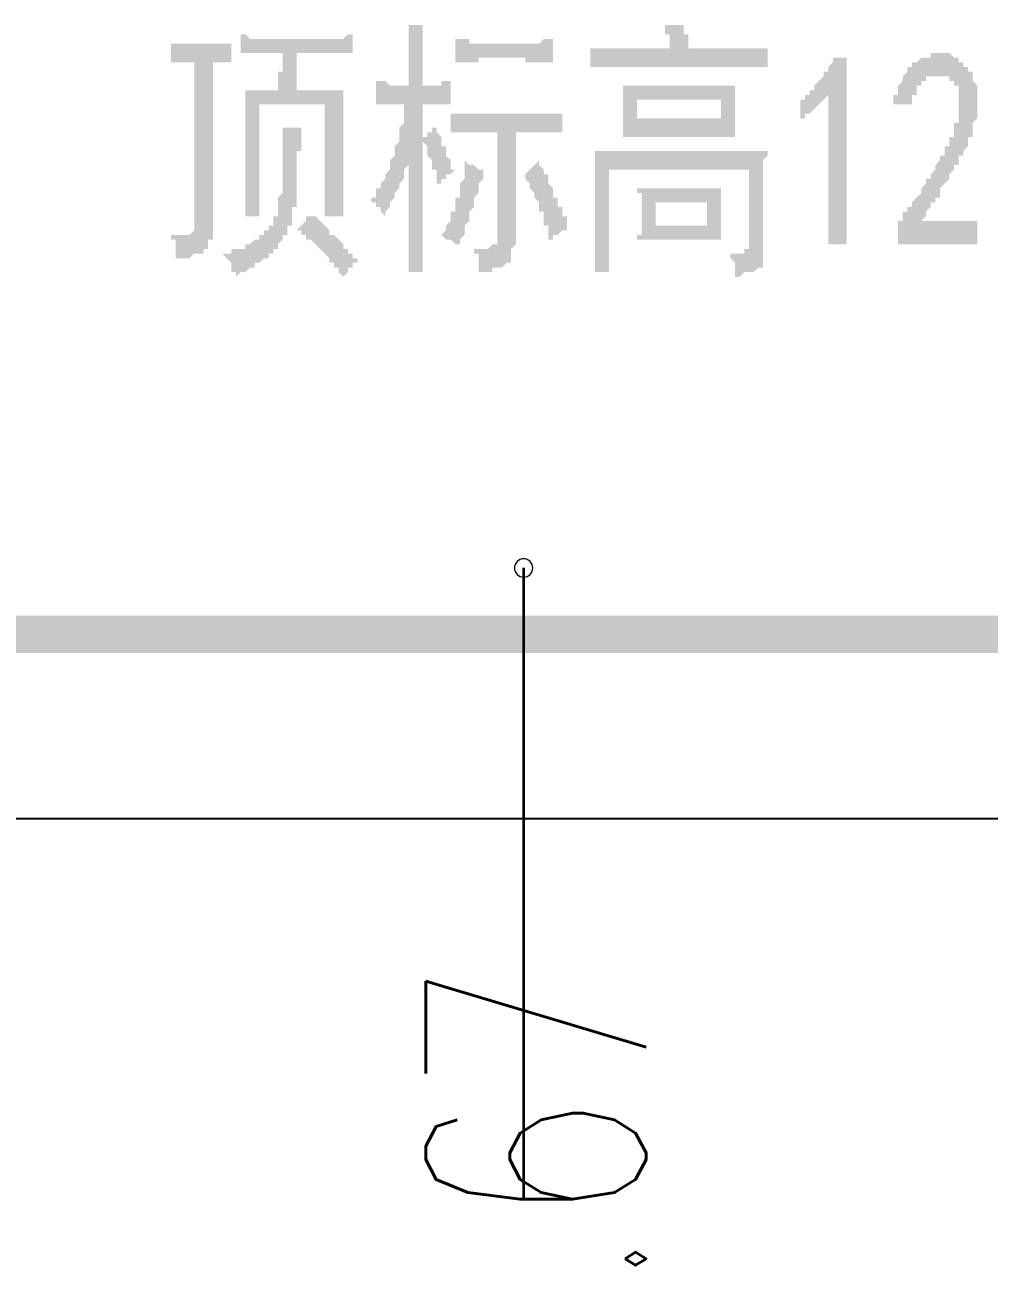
# Model space of a CAD drawing. Header units: millimetres. Extents: x 6156 to 7119, y 3162 to 3647.
# Drawn here: x 6588.98 to 6602.11, y 3519.3 to 3536.3 of the extents above; entities that cross this region are included whole.
import ezdxf
from ezdxf.enums import TextEntityAlignment as Align

# ---------------------------------------------------------------- set-up
doc = ezdxf.new("R2010")
doc.units = ezdxf.units.MM
doc.layers.add('图层1', color=7, linetype='Continuous')
doc.layers.add('点图2', color=30, linetype='Continuous', lineweight=5)
doc.layers.add('线段', color=130, linetype='Continuous', lineweight=35)
doc.styles.add('HBtxt', font='txt', dxfattribs={"width": 0.7, "bigfont": 'HZTXT'})

msp = doc.modelspace()

# ---------------------------------------------------------------- hatches: boundary and pattern name
at = {"layer": '图层1', "transparency": 33554559}
h = msp.add_hatch(color=256, dxfattribs=at)
h.paths.add_polyline_path([(6594.204, 3535.86), (6594.204, 3535.923), (6594.204, 3535.923), (6594.204, 3535.987), (6594.204, 3535.987), (6594.204, 3536.05), (6594.204, 3536.114), (6594.204, 3536.114), (6594.204, 3536.177), (6594.204, 3536.177), (6594.204, 3536.241), (6594.204, 3536.304), (6594.204, 3536.304), (6594.204, 3536.304), (6594.394, 3536.304), (6594.394, 3536.304), (6594.394, 3536.241), (6594.394, 3536.241), (6594.394, 3536.177), (6594.394, 3536.114), (6594.394, 3536.114), (6594.394, 3536.05), (6594.394, 3536.05), (6594.394, 3535.987), (6594.394, 3535.923), (6594.394, 3535.923), (6594.394, 3535.86), (6594.394, 3535.86), (6594.394, 3535.479), (6594.458, 3535.479), (6594.458, 3535.479), (6594.458, 3535.479), (6594.521, 3535.479), (6594.521, 3535.479), (6594.585, 3535.479), (6594.585, 3535.479), (6594.648, 3535.479), (6594.648, 3535.542), (6594.711, 3535.542), (6594.711, 3535.542), (6594.775, 3535.542), (6594.775, 3535.542), (6594.775, 3535.542), (6594.775, 3535.225), (6594.775, 3535.225), (6594.711, 3535.225), (6594.711, 3535.225), (6594.648, 3535.225), (6594.648, 3535.225), (6594.585, 3535.225), (6594.585, 3535.225), (6594.521, 3535.225), (6594.521, 3535.225), (6594.521, 3535.225), (6594.458, 3535.225), (6594.458, 3535.225), (6594.394, 3535.225), (6594.394, 3535.225), (6594.394, 3534.78), (6594.458, 3534.78), (6594.458, 3534.78), (6594.458, 3534.844), (6594.521, 3534.844), (6594.521, 3534.844), (6594.521, 3534.907), (6594.585, 3534.907), (6594.585, 3534.907), (6594.585, 3534.844), (6594.585, 3534.844), (6594.648, 3534.78), (6594.648, 3534.717), (6594.648, 3534.717), (6594.648, 3534.653), (6594.711, 3534.653), (6594.711, 3534.59), (6594.711, 3534.59), (6594.711, 3534.526), (6594.711, 3534.526), (6594.775, 3534.463), (6594.775, 3534.463), (6594.775, 3534.399), (6594.775, 3534.399), (6594.775, 3534.336), (6594.838, 3534.336), (6594.838, 3534.336), (6594.775, 3534.272), (6594.775, 3534.272), (6594.711, 3534.272), (6594.711, 3534.209), (6594.711, 3534.209), (6594.648, 3534.209), (6594.648, 3534.209), (6594.648, 3534.145), (6594.585, 3534.145), (6594.585, 3534.209), (6594.585, 3534.209), (6594.585, 3534.272), (6594.585, 3534.272), (6594.585, 3534.336), (6594.521, 3534.336), (6594.521, 3534.399), (6594.521, 3534.399), (6594.521, 3534.463), (6594.521, 3534.463), (6594.458, 3534.526), (6594.458, 3534.59), (6594.458, 3534.59), (6594.458, 3534.653), (6594.458, 3534.653), (6594.394, 3534.717), (6594.394, 3534.717), (6594.394, 3533.574), (6594.394, 3533.51), (6594.394, 3533.447), (6594.394, 3533.447), (6594.394, 3533.383), (6594.394, 3533.383), (6594.394, 3533.32), (6594.394, 3533.256), (6594.394, 3533.256), (6594.394, 3533.193), (6594.394, 3533.193), (6594.394, 3533.129), (6594.394, 3533.066), (6594.394, 3533.066), (6594.394, 3533.002), (6594.394, 3533.002), (6594.394, 3532.939), (6594.394, 3532.939), (6594.204, 3532.939), (6594.204, 3532.939), (6594.204, 3533.002), (6594.204, 3533.066), (6594.204, 3533.066), (6594.204, 3533.129), (6594.204, 3533.129), (6594.204, 3533.193), (6594.204, 3533.256), (6594.204, 3533.256), (6594.204, 3533.32), (6594.204, 3533.32), (6594.204, 3533.383), (6594.204, 3533.447), (6594.204, 3533.447), (6594.204, 3533.51), (6594.204, 3533.51), (6594.204, 3533.574), (6594.204, 3534.526), (6594.204, 3534.463), (6594.204, 3534.463), (6594.204, 3534.399), (6594.14, 3534.336), (6594.14, 3534.336), (6594.14, 3534.272), (6594.14, 3534.272), (6594.14, 3534.209), (6594.14, 3534.209), (6594.077, 3534.145), (6594.077, 3534.145), (6594.077, 3534.082), (6594.077, 3534.082), (6594.013, 3534.018), (6594.013, 3534.018), (6594.013, 3533.955), (6594.013, 3533.955), (6593.95, 3533.891), (6593.95, 3533.891), (6593.95, 3533.828), (6593.95, 3533.828), (6593.886, 3533.764), (6593.886, 3533.764), (6593.886, 3533.701), (6593.886, 3533.701), (6593.823, 3533.764), (6593.823, 3533.764), (6593.823, 3533.764), (6593.823, 3533.828), (6593.759, 3533.828), (6593.759, 3533.891), (6593.759, 3533.891), (6593.696, 3533.891), (6593.696, 3533.955), (6593.696, 3533.955), (6593.759, 3533.955), (6593.759, 3534.018), (6593.759, 3534.018), (6593.759, 3534.082), (6593.823, 3534.082), (6593.823, 3534.145), (6593.823, 3534.145), (6593.823, 3534.145), (6593.886, 3534.209), (6593.886, 3534.209), (6593.886, 3534.272), (6593.886, 3534.272), (6593.95, 3534.336), (6593.95, 3534.399), (6593.95, 3534.399), (6593.95, 3534.463), (6593.95, 3534.463), (6594.013, 3534.526), (6594.013, 3534.526), (6594.013, 3534.59), (6594.013, 3534.59), (6594.013, 3534.653), (6594.013, 3534.653), (6594.077, 3534.717), (6594.077, 3534.78), (6594.077, 3534.78), (6594.077, 3534.844), (6594.077, 3534.844), (6594.077, 3534.907), (6594.077, 3534.907), (6594.14, 3534.971), (6594.14, 3535.034), (6594.14, 3535.034), (6594.14, 3535.098), (6594.14, 3535.098), (6594.14, 3535.161), (6594.14, 3535.161), (6594.14, 3535.225), (6594.14, 3535.225), (6594.14, 3535.225), (6594.14, 3535.225), (6594.077, 3535.225), (6594.077, 3535.225), (6594.013, 3535.225), (6594.013, 3535.225), (6593.95, 3535.225), (6593.95, 3535.225), (6593.886, 3535.225), (6593.886, 3535.225), (6593.886, 3535.225), (6593.823, 3535.225), (6593.823, 3535.225), (6593.759, 3535.225), (6593.759, 3535.542), (6593.823, 3535.542), (6593.823, 3535.542), (6593.886, 3535.542), (6593.886, 3535.542), (6593.95, 3535.479), (6593.95, 3535.479), (6594.013, 3535.479), (6594.013, 3535.479), (6594.013, 3535.479), (6594.077, 3535.479), (6594.077, 3535.479), (6594.14, 3535.479), (6594.14, 3535.479), (6594.204, 3535.479), (6594.204, 3535.479)], flags=0)
h.paths.add_polyline_path([(6595.918, 3535.098), (6595.981, 3535.098), (6595.981, 3535.098), (6596.045, 3535.098), (6596.045, 3535.098), (6596.108, 3535.098), (6596.108, 3535.098), (6596.172, 3535.098), (6596.172, 3535.098), (6596.172, 3535.098), (6596.235, 3535.098), (6596.235, 3535.098), (6596.299, 3535.098), (6596.299, 3535.098), (6596.299, 3535.098), (6596.299, 3534.844), (6596.299, 3534.844), (6596.235, 3534.844), (6596.235, 3534.844), (6596.235, 3534.844), (6596.172, 3534.844), (6596.172, 3534.844), (6596.108, 3534.844), (6596.108, 3534.844), (6596.045, 3534.844), (6596.045, 3534.844), (6595.981, 3534.844), (6595.981, 3534.844), (6595.981, 3534.844), (6595.664, 3534.844), (6595.664, 3533.383), (6595.664, 3533.32), (6595.6, 3533.256), (6595.6, 3533.256), (6595.6, 3533.193), (6595.6, 3533.193), (6595.6, 3533.129), (6595.6, 3533.129), (6595.6, 3533.066), (6595.537, 3533.066), (6595.537, 3533.066), (6595.537, 3533.066), (6595.473, 3533.002), (6595.473, 3533.002), (6595.473, 3533.002), (6595.41, 3533.002), (6595.41, 3533.002), (6595.41, 3533.002), (6595.346, 3533.002), (6595.346, 3532.939), (6595.283, 3532.939), (6595.283, 3532.939), (6595.219, 3532.939), (6595.156, 3532.939), (6595.156, 3532.939), (6595.156, 3533.002), (6595.156, 3533.002), (6595.156, 3533.066), (6595.156, 3533.066), (6595.156, 3533.129), (6595.156, 3533.129), (6595.156, 3533.193), (6595.092, 3533.193), (6595.092, 3533.256), (6595.092, 3533.256), (6595.156, 3533.256), (6595.156, 3533.256), (6595.219, 3533.256), (6595.219, 3533.256), (6595.283, 3533.256), (6595.283, 3533.256), (6595.346, 3533.32), (6595.346, 3533.32), (6595.346, 3533.32), (6595.346, 3533.32), (6595.41, 3533.32), (6595.41, 3533.32), (6595.41, 3533.383), (6595.41, 3533.383), (6595.41, 3533.447), (6595.41, 3533.447), (6595.41, 3534.844), (6595.156, 3534.844), (6595.092, 3534.844), (6595.092, 3534.844), (6595.029, 3534.844), (6595.029, 3534.844), (6594.965, 3534.844), (6594.965, 3534.844), (6594.902, 3534.844), (6594.902, 3534.844), (6594.838, 3534.844), (6594.838, 3534.844), (6594.838, 3534.844), (6594.775, 3534.844), (6594.775, 3534.844), (6594.775, 3534.844), (6594.775, 3534.844), (6594.775, 3535.098), (6594.775, 3535.098), (6594.775, 3535.098), (6594.838, 3535.098), (6594.838, 3535.098), (6594.838, 3535.098), (6594.902, 3535.098), (6594.902, 3535.098), (6594.965, 3535.098), (6594.965, 3535.098), (6595.029, 3535.098), (6595.029, 3535.098), (6595.092, 3535.098), (6595.092, 3535.098), (6595.156, 3535.098), (6595.156, 3535.098)], flags=0)
h.paths.add_polyline_path([(6595.791, 3536.05), (6595.854, 3536.05), (6595.854, 3536.05), (6595.918, 3536.05), (6595.918, 3536.05), (6595.981, 3536.05), (6595.981, 3536.05), (6596.045, 3536.114), (6596.045, 3536.114), (6596.108, 3536.114), (6596.108, 3536.114), (6596.108, 3536.114), (6596.172, 3536.114), (6596.172, 3536.114), (6596.172, 3536.114), (6596.172, 3535.796), (6596.172, 3535.796), (6596.108, 3535.796), (6596.108, 3535.796), (6596.108, 3535.796), (6596.045, 3535.796), (6596.045, 3535.796), (6595.981, 3535.796), (6595.981, 3535.796), (6595.918, 3535.796), (6595.918, 3535.796), (6595.854, 3535.796), (6595.854, 3535.796), (6595.854, 3535.796), (6595.791, 3535.796), (6595.791, 3535.86), (6595.727, 3535.86), (6595.219, 3535.86), (6595.156, 3535.86), (6595.156, 3535.796), (6595.092, 3535.796), (6595.092, 3535.796), (6595.029, 3535.796), (6595.029, 3535.796), (6595.029, 3535.796), (6594.965, 3535.796), (6594.965, 3535.796), (6594.902, 3535.796), (6594.902, 3535.796), (6594.838, 3535.796), (6594.838, 3535.796), (6594.838, 3536.114), (6594.902, 3536.114), (6594.902, 3536.114), (6594.965, 3536.114), (6594.965, 3536.114), (6594.965, 3536.114), (6595.029, 3536.114), (6595.029, 3536.05), (6595.092, 3536.05), (6595.092, 3536.05), (6595.156, 3536.05), (6595.156, 3536.05), (6595.219, 3536.05), (6595.219, 3536.05)], flags=0)
h.paths.add_polyline_path([(6595.981, 3534.463), (6595.981, 3534.399), (6595.981, 3534.399), (6596.045, 3534.336), (6596.045, 3534.336), (6596.045, 3534.272), (6596.108, 3534.272), (6596.108, 3534.209), (6596.108, 3534.209), (6596.108, 3534.145), (6596.172, 3534.082), (6596.172, 3534.082), (6596.172, 3534.018), (6596.172, 3534.018), (6596.172, 3533.955), (6596.235, 3533.955), (6596.235, 3533.891), (6596.235, 3533.891), (6596.235, 3533.828), (6596.299, 3533.828), (6596.299, 3533.764), (6596.299, 3533.764), (6596.299, 3533.701), (6596.299, 3533.701), (6596.362, 3533.701), (6596.362, 3533.637), (6596.362, 3533.637), (6596.362, 3533.574), (6596.362, 3533.574), (6596.362, 3533.51), (6596.362, 3533.51), (6596.299, 3533.51), (6596.299, 3533.51), (6596.235, 3533.447), (6596.235, 3533.447), (6596.235, 3533.447), (6596.172, 3533.447), (6596.172, 3533.383), (6596.172, 3533.383), (6596.108, 3533.383), (6596.108, 3533.447), (6596.108, 3533.447), (6596.108, 3533.51), (6596.108, 3533.51), (6596.108, 3533.574), (6596.045, 3533.574), (6596.045, 3533.637), (6596.045, 3533.637), (6596.045, 3533.701), (6596.045, 3533.764), (6595.981, 3533.764), (6595.981, 3533.828), (6595.981, 3533.828), (6595.981, 3533.891), (6595.981, 3533.891), (6595.918, 3533.955), (6595.918, 3533.955), (6595.918, 3534.018), (6595.918, 3534.018), (6595.854, 3534.082), (6595.854, 3534.082), (6595.854, 3534.145), (6595.854, 3534.145), (6595.791, 3534.209), (6595.791, 3534.209), (6595.791, 3534.272), (6595.791, 3534.272), (6595.791, 3534.272), (6595.854, 3534.336), (6595.854, 3534.336), (6595.854, 3534.336), (6595.918, 3534.399), (6595.918, 3534.399), (6595.918, 3534.399), (6595.981, 3534.463), (6595.981, 3534.463)], flags=0)
h.paths.add_polyline_path([(6595.219, 3534.336), (6595.219, 3534.272), (6595.219, 3534.272), (6595.219, 3534.272), (6595.219, 3534.209), (6595.219, 3534.209), (6595.156, 3534.145), (6595.156, 3534.145), (6595.156, 3534.082), (6595.156, 3534.082), (6595.156, 3534.018), (6595.092, 3533.955), (6595.092, 3533.955), (6595.092, 3533.891), (6595.092, 3533.828), (6595.029, 3533.764), (6595.029, 3533.764), (6595.029, 3533.701), (6595.029, 3533.637), (6595.029, 3533.637), (6594.965, 3533.574), (6594.965, 3533.574), (6594.965, 3533.51), (6594.965, 3533.447), (6594.965, 3533.447), (6594.902, 3533.383), (6594.902, 3533.383), (6594.902, 3533.383), (6594.902, 3533.32), (6594.902, 3533.32), (6594.902, 3533.32), (6594.838, 3533.32), (6594.838, 3533.32), (6594.838, 3533.32), (6594.775, 3533.383), (6594.775, 3533.383), (6594.711, 3533.383), (6594.711, 3533.383), (6594.648, 3533.447), (6594.648, 3533.447), (6594.648, 3533.447), (6594.711, 3533.51), (6594.711, 3533.51), (6594.711, 3533.574), (6594.711, 3533.574), (6594.775, 3533.637), (6594.775, 3533.637), (6594.775, 3533.701), (6594.775, 3533.764), (6594.838, 3533.764), (6594.838, 3533.828), (6594.838, 3533.828), (6594.838, 3533.891), (6594.838, 3533.891), (6594.838, 3533.955), (6594.902, 3533.955), (6594.902, 3533.955), (6594.902, 3534.018), (6594.902, 3534.018), (6594.902, 3534.082), (6594.902, 3534.145), (6594.902, 3534.145), (6594.965, 3534.209), (6594.965, 3534.209), (6594.965, 3534.272), (6594.965, 3534.272), (6594.965, 3534.336), (6594.965, 3534.336), (6594.965, 3534.399), (6594.965, 3534.463), (6594.965, 3534.463), (6595.029, 3534.399), (6595.029, 3534.399), (6595.092, 3534.399), (6595.092, 3534.399), (6595.156, 3534.336), (6595.156, 3534.336), (6595.156, 3534.336), (6595.219, 3534.336), (6595.219, 3534.336), (6595.219, 3534.336)], flags=0)
h = msp.add_hatch(color=256, dxfattribs=at)
h.paths.add_polyline_path([(6599.029, 3533.256), (6599.029, 3533.193), (6599.029, 3533.193), (6599.029, 3533.129), (6599.029, 3533.066), (6599.029, 3533.066), (6599.029, 3533.066), (6599.029, 3533.002), (6598.966, 3533.002), (6598.966, 3533.002), (6598.902, 3532.939), (6598.902, 3532.939), (6598.902, 3532.939), (6598.902, 3532.939), (6598.839, 3532.939), (6598.839, 3532.939), (6598.775, 3532.939), (6598.775, 3532.939), (6598.712, 3532.875), (6598.712, 3532.875), (6598.712, 3532.875), (6598.648, 3532.875), (6598.648, 3532.939), (6598.648, 3532.939), (6598.648, 3533.002), (6598.648, 3533.066), (6598.648, 3533.066), (6598.585, 3533.129), (6598.585, 3533.129), (6598.585, 3533.193), (6598.585, 3533.193), (6598.585, 3533.193), (6598.585, 3533.193), (6598.648, 3533.193), (6598.648, 3533.193), (6598.712, 3533.193), (6598.712, 3533.193), (6598.712, 3533.193), (6598.775, 3533.193), (6598.775, 3533.193), (6598.775, 3533.193), (6598.775, 3533.256), (6598.839, 3533.256), (6598.839, 3533.256), (6598.839, 3533.32), (6598.839, 3533.32), (6598.839, 3533.383), (6598.839, 3533.383), (6598.839, 3534.336), (6596.934, 3534.336), (6596.934, 3532.939), (6596.744, 3532.939), (6596.744, 3532.939), (6596.744, 3532.939), (6596.744, 3533.002), (6596.744, 3533.002), (6596.744, 3533.066), (6596.744, 3533.066), (6596.744, 3533.066), (6596.744, 3533.129), (6596.744, 3533.129), (6596.744, 3533.193), (6596.744, 3533.256), (6596.744, 3533.256), (6596.744, 3533.32), (6596.744, 3533.383), (6596.744, 3533.383), (6596.744, 3533.447), (6596.744, 3533.51), (6596.744, 3533.51), (6596.744, 3533.574), (6596.744, 3533.637), (6596.744, 3533.701), (6596.744, 3533.764), (6596.744, 3533.764), (6596.744, 3533.828), (6596.744, 3533.891), (6596.744, 3533.955), (6596.744, 3534.018), (6596.744, 3534.018), (6596.744, 3534.082), (6596.744, 3534.145), (6596.744, 3534.209), (6596.744, 3534.209), (6596.744, 3534.272), (6596.744, 3534.272), (6596.744, 3534.336), (6596.744, 3534.399), (6596.744, 3534.399), (6596.744, 3534.463), (6596.744, 3534.463), (6596.744, 3534.463), (6596.744, 3534.526), (6596.744, 3534.526), (6596.744, 3534.526), (6596.744, 3534.59), (6596.744, 3534.59), (6599.093, 3534.59), (6599.093, 3534.526), (6599.029, 3534.463), (6599.029, 3534.463), (6599.029, 3534.399), (6599.029, 3534.399), (6599.029, 3534.336), (6599.029, 3534.336), (6599.029, 3534.272), (6599.029, 3534.209), (6599.029, 3534.209), (6599.029, 3534.145), (6599.029, 3534.082), (6599.029, 3534.082)], flags=0)
h.paths.add_polyline_path([(6598.648, 3535.479), (6598.648, 3535.479), (6598.648, 3535.415), (6598.648, 3535.415), (6598.648, 3535.352), (6598.648, 3535.288), (6598.648, 3535.288), (6598.648, 3535.225), (6598.648, 3535.225), (6598.648, 3535.161), (6598.648, 3535.161), (6598.648, 3535.098), (6598.648, 3535.034), (6598.648, 3535.034), (6598.648, 3534.971), (6598.648, 3534.971), (6598.648, 3534.907), (6598.648, 3534.844), (6598.648, 3534.844), (6598.648, 3534.78), (6597.125, 3534.78), (6597.125, 3534.844), (6597.125, 3534.844), (6597.125, 3534.907), (6597.125, 3534.907), (6597.125, 3534.971), (6597.125, 3535.034), (6597.125, 3535.034), (6597.125, 3535.098), (6597.125, 3535.161), (6597.125, 3535.161), (6597.125, 3535.225), (6597.125, 3535.288), (6597.125, 3535.288), (6597.125, 3535.352), (6597.125, 3535.352), (6597.125, 3535.415), (6597.125, 3535.415), (6597.125, 3535.479), (6597.125, 3535.479), (6598.648, 3535.479)], flags=0)
h.paths.add_polyline_path([(6598.458, 3534.082), (6598.458, 3534.082), (6598.458, 3534.018), (6598.458, 3533.955), (6598.458, 3533.955), (6598.458, 3533.891), (6598.458, 3533.891), (6598.458, 3533.828), (6598.458, 3533.764), (6598.458, 3533.764), (6598.458, 3533.764), (6598.458, 3533.701), (6598.458, 3533.637), (6598.458, 3533.637), (6598.458, 3533.574), (6598.458, 3533.574), (6598.458, 3533.51), (6598.458, 3533.447), (6598.458, 3533.447), (6598.458, 3533.383), (6598.458, 3533.383), (6597.315, 3533.383), (6597.315, 3533.447), (6597.378, 3533.447), (6597.378, 3533.51), (6597.378, 3533.51), (6597.378, 3533.574), (6597.378, 3533.574), (6597.378, 3533.637), (6597.378, 3533.701), (6597.378, 3533.701), (6597.378, 3533.764), (6597.378, 3533.764), (6597.378, 3533.828), (6597.378, 3533.828), (6597.378, 3533.891), (6597.378, 3533.955), (6597.378, 3533.955), (6597.378, 3534.018), (6597.315, 3534.018), (6597.315, 3534.082), (6597.315, 3534.082), (6598.458, 3534.082)], flags=0)
h.paths.add_polyline_path([(6596.68, 3535.987), (6596.68, 3535.987), (6596.744, 3535.987), (6596.744, 3535.987), (6596.744, 3535.987), (6596.807, 3535.987), (6596.807, 3535.987), (6596.871, 3535.987), (6596.871, 3535.987), (6596.934, 3535.987), (6596.934, 3535.987), (6596.998, 3535.987), (6597.759, 3535.987), (6597.759, 3535.987), (6597.759, 3536.05), (6597.759, 3536.05), (6597.759, 3536.114), (6597.759, 3536.177), (6597.696, 3536.177), (6597.696, 3536.241), (6597.696, 3536.241), (6597.696, 3536.241), (6597.696, 3536.304), (6597.759, 3536.304), (6597.759, 3536.304), (6597.823, 3536.304), (6597.823, 3536.304), (6597.886, 3536.304), (6597.886, 3536.304), (6597.886, 3536.304), (6597.95, 3536.304), (6597.95, 3536.304), (6597.95, 3536.304), (6597.95, 3536.241), (6597.95, 3536.241), (6597.95, 3536.177), (6598.013, 3536.177), (6598.013, 3536.114), (6598.013, 3536.114), (6598.013, 3536.05), (6598.013, 3535.987), (6598.013, 3535.987), (6598.013, 3535.987), (6598.775, 3535.987), (6598.839, 3535.987), (6598.839, 3535.987), (6598.902, 3535.987), (6598.902, 3535.987), (6598.966, 3535.987), (6598.966, 3535.987), (6598.966, 3535.987), (6599.029, 3535.987), (6599.029, 3535.987), (6599.093, 3535.987), (6599.093, 3535.987), (6599.093, 3535.987), (6599.093, 3535.733), (6599.093, 3535.733), (6599.093, 3535.733), (6599.029, 3535.733), (6599.029, 3535.733), (6598.966, 3535.733), (6598.966, 3535.733), (6598.966, 3535.733), (6598.902, 3535.733), (6598.902, 3535.733), (6598.839, 3535.733), (6598.839, 3535.733), (6598.775, 3535.733), (6598.775, 3535.733), (6598.712, 3535.733), (6598.712, 3535.733), (6596.998, 3535.733), (6596.934, 3535.733), (6596.934, 3535.733), (6596.871, 3535.733), (6596.871, 3535.733), (6596.807, 3535.733), (6596.807, 3535.733), (6596.807, 3535.733), (6596.744, 3535.733), (6596.744, 3535.733), (6596.68, 3535.733), (6596.68, 3535.733), (6596.68, 3535.733)], flags=0)
h.paths.add_polyline_path([(6598.458, 3535.034), (6598.458, 3535.288), (6597.315, 3535.288), (6597.315, 3535.034)], flags=0)
h.paths.add_polyline_path([(6598.267, 3533.574), (6598.267, 3533.891), (6597.569, 3533.891), (6597.569, 3533.574)], flags=0)
h = msp.add_hatch(color=256, dxfattribs=at)
h.paths.add_polyline_path([(6592.426, 3535.415), (6592.426, 3535.479), (6592.426, 3535.479), (6592.426, 3535.542), (6592.426, 3535.606), (6592.426, 3535.606), (6592.426, 3535.669), (6592.489, 3535.669), (6592.489, 3535.733), (6592.489, 3535.796), (6592.489, 3535.796), (6592.489, 3535.86), (6592.489, 3535.86), (6592.489, 3535.923), (6592.235, 3535.923), (6592.235, 3535.923), (6592.235, 3535.923), (6592.172, 3535.923), (6592.172, 3535.923), (6592.172, 3535.923), (6592.108, 3535.923), (6592.108, 3535.923), (6592.045, 3535.923), (6592.045, 3535.923), (6591.981, 3535.923), (6591.981, 3535.923), (6591.918, 3535.923), (6591.918, 3535.923), (6591.918, 3536.177), (6591.918, 3536.177), (6591.981, 3536.177), (6591.981, 3536.177), (6592.045, 3536.114), (6592.045, 3536.114), (6592.108, 3536.114), (6592.108, 3536.114), (6592.172, 3536.114), (6592.172, 3536.114), (6592.172, 3536.114), (6592.235, 3536.114), (6592.235, 3536.114), (6592.235, 3536.114), (6593.061, 3536.114), (6593.124, 3536.114), (6593.124, 3536.114), (6593.124, 3536.114), (6593.188, 3536.114), (6593.188, 3536.114), (6593.251, 3536.114), (6593.251, 3536.114), (6593.314, 3536.114), (6593.314, 3536.114), (6593.378, 3536.177), (6593.378, 3536.177), (6593.378, 3536.177), (6593.441, 3536.177), (6593.441, 3536.177), (6593.441, 3535.923), (6593.441, 3535.923), (6593.378, 3535.923), (6593.378, 3535.923), (6593.314, 3535.923), (6593.314, 3535.923), (6593.251, 3535.923), (6593.251, 3535.923), (6593.188, 3535.923), (6593.188, 3535.923), (6593.188, 3535.923), (6593.124, 3535.923), (6593.124, 3535.923), (6593.061, 3535.923), (6593.061, 3535.923), (6592.68, 3535.923), (6592.68, 3535.86), (6592.68, 3535.86), (6592.68, 3535.796), (6592.68, 3535.796), (6592.68, 3535.733), (6592.68, 3535.669), (6592.68, 3535.669), (6592.68, 3535.606), (6592.68, 3535.606), (6592.68, 3535.542), (6592.68, 3535.479), (6592.68, 3535.479), (6592.68, 3535.415), (6592.68, 3535.415), (6593.314, 3535.415), (6593.314, 3535.415), (6593.314, 3535.415), (6593.314, 3535.352), (6593.314, 3535.352), (6593.314, 3535.288), (6593.314, 3535.288), (6593.314, 3535.225), (6593.314, 3535.225), (6593.314, 3535.161), (6593.314, 3535.161), (6593.314, 3535.098), (6593.314, 3535.098), (6593.314, 3535.034), (6593.314, 3534.971), (6593.314, 3534.971), (6593.314, 3534.907), (6593.314, 3534.844), (6593.314, 3534.78), (6593.314, 3534.78), (6593.314, 3534.717), (6593.314, 3534.653), (6593.314, 3534.59), (6593.314, 3534.59), (6593.314, 3534.526), (6593.314, 3534.463), (6593.314, 3534.463), (6593.314, 3534.399), (6593.314, 3534.336), (6593.314, 3534.272), (6593.314, 3534.272), (6593.314, 3534.209), (6593.314, 3534.145), (6593.314, 3534.145), (6593.314, 3534.082), (6593.314, 3534.018), (6593.314, 3534.018), (6593.314, 3533.955), (6593.314, 3533.955), (6593.314, 3533.891), (6593.314, 3533.891), (6593.314, 3533.828), (6593.314, 3533.828), (6593.314, 3533.764), (6593.314, 3533.764), (6593.314, 3533.764), (6593.314, 3533.701), (6593.314, 3533.701), (6593.061, 3533.701), (6593.061, 3535.225), (6592.172, 3535.225), (6592.172, 3533.701), (6591.981, 3533.701), (6591.981, 3533.701), (6591.981, 3533.764), (6591.981, 3533.764), (6591.981, 3533.764), (6591.981, 3533.828), (6591.981, 3533.828), (6591.981, 3533.891), (6591.981, 3533.891), (6591.981, 3533.955), (6591.981, 3533.955), (6591.981, 3534.018), (6591.981, 3534.082), (6591.981, 3534.082), (6591.981, 3534.145), (6591.981, 3534.145), (6591.981, 3534.209), (6591.981, 3534.272), (6591.981, 3534.336), (6591.981, 3534.336), (6591.981, 3534.399), (6591.981, 3534.463), (6591.981, 3534.526), (6591.981, 3534.526), (6591.981, 3534.59), (6591.981, 3534.59), (6591.981, 3534.653), (6591.981, 3534.717), (6591.981, 3534.78), (6591.981, 3534.844), (6591.981, 3534.844), (6591.981, 3534.907), (6591.981, 3534.971), (6591.981, 3534.971), (6591.981, 3535.034), (6591.981, 3535.098), (6591.981, 3535.098), (6591.981, 3535.161), (6591.981, 3535.161), (6591.981, 3535.225), (6591.981, 3535.225), (6591.981, 3535.288), (6591.981, 3535.288), (6591.981, 3535.352), (6591.981, 3535.352), (6591.981, 3535.415), (6591.981, 3535.415), (6591.981, 3535.415), (6591.981, 3535.415)], flags=0)
h.paths.add_polyline_path([(6590.965, 3536.05), (6590.965, 3536.05), (6591.029, 3536.05), (6591.029, 3536.05), (6591.029, 3536.05), (6591.092, 3536.05), (6591.092, 3536.05), (6591.156, 3536.05), (6591.156, 3536.05), (6591.219, 3536.05), (6591.219, 3536.05), (6591.537, 3536.05), (6591.537, 3536.05), (6591.6, 3536.05), (6591.6, 3536.05), (6591.664, 3536.05), (6591.664, 3536.05), (6591.727, 3536.05), (6591.727, 3536.05), (6591.727, 3536.05), (6591.791, 3536.05), (6591.791, 3536.05), (6591.791, 3535.796), (6591.791, 3535.796), (6591.727, 3535.796), (6591.727, 3535.796), (6591.664, 3535.796), (6591.664, 3535.796), (6591.6, 3535.796), (6591.6, 3535.796), (6591.6, 3535.796), (6591.537, 3535.796), (6591.537, 3535.796), (6591.537, 3535.796), (6591.537, 3533.574), (6591.537, 3533.51), (6591.537, 3533.51), (6591.537, 3533.447), (6591.537, 3533.383), (6591.473, 3533.383), (6591.473, 3533.32), (6591.473, 3533.32), (6591.473, 3533.256), (6591.473, 3533.256), (6591.41, 3533.256), (6591.41, 3533.256), (6591.41, 3533.193), (6591.346, 3533.193), (6591.346, 3533.193), (6591.283, 3533.193), (6591.283, 3533.193), (6591.283, 3533.193), (6591.219, 3533.129), (6591.219, 3533.129), (6591.156, 3533.129), (6591.156, 3533.129), (6591.092, 3533.129), (6591.092, 3533.129), (6591.029, 3533.129), (6591.029, 3533.129), (6591.029, 3533.129), (6591.029, 3533.193), (6591.029, 3533.193), (6591.029, 3533.256), (6591.029, 3533.256), (6591.029, 3533.32), (6591.029, 3533.383), (6590.965, 3533.383), (6590.965, 3533.447), (6590.965, 3533.447), (6591.029, 3533.447), (6591.029, 3533.447), (6591.092, 3533.447), (6591.092, 3533.447), (6591.156, 3533.447), (6591.156, 3533.447), (6591.156, 3533.447), (6591.219, 3533.447), (6591.219, 3533.447), (6591.219, 3533.447), (6591.283, 3533.51), (6591.283, 3533.51), (6591.283, 3533.51), (6591.283, 3533.574), (6591.283, 3533.574), (6591.283, 3533.637), (6591.283, 3533.701), (6591.283, 3535.796), (6591.283, 3535.796), (6591.219, 3535.796), (6591.219, 3535.796), (6591.156, 3535.796), (6591.156, 3535.796), (6591.092, 3535.796), (6591.092, 3535.796), (6591.092, 3535.796), (6591.029, 3535.796), (6591.029, 3535.796), (6590.965, 3535.796), (6590.965, 3535.796), (6590.965, 3535.796)], flags=0)
h.paths.add_polyline_path([(6591.854, 3532.875), (6591.854, 3532.939), (6591.791, 3532.939), (6591.791, 3533.002), (6591.791, 3533.002), (6591.791, 3533.066), (6591.791, 3533.066), (6591.727, 3533.129), (6591.727, 3533.129), (6591.727, 3533.129), (6591.664, 3533.193), (6591.664, 3533.193), (6591.727, 3533.193), (6591.727, 3533.193), (6591.791, 3533.193), (6591.791, 3533.256), (6591.854, 3533.256), (6591.854, 3533.256), (6591.918, 3533.256), (6591.918, 3533.256), (6591.981, 3533.256), (6591.981, 3533.32), (6591.981, 3533.32), (6592.045, 3533.32), (6592.045, 3533.32), (6592.108, 3533.383), (6592.108, 3533.383), (6592.108, 3533.383), (6592.172, 3533.383), (6592.172, 3533.383), (6592.172, 3533.447), (6592.235, 3533.447), (6592.235, 3533.447), (6592.235, 3533.51), (6592.299, 3533.51), (6592.299, 3533.574), (6592.299, 3533.574), (6592.362, 3533.574), (6592.362, 3533.637), (6592.362, 3533.637), (6592.362, 3533.701), (6592.426, 3533.701), (6592.426, 3533.764), (6592.426, 3533.764), (6592.426, 3533.764), (6592.426, 3533.828), (6592.426, 3533.828), (6592.426, 3533.891), (6592.426, 3533.891), (6592.426, 3533.955), (6592.489, 3534.018), (6592.489, 3534.018), (6592.489, 3534.082), (6592.489, 3534.082), (6592.489, 3534.145), (6592.489, 3534.209), (6592.489, 3534.209), (6592.489, 3534.272), (6592.489, 3534.336), (6592.489, 3534.336), (6592.489, 3534.336), (6592.489, 3534.399), (6592.489, 3534.399), (6592.489, 3534.463), (6592.489, 3534.463), (6592.489, 3534.526), (6592.489, 3534.59), (6592.489, 3534.59), (6592.489, 3534.653), (6592.489, 3534.653), (6592.489, 3534.717), (6592.489, 3534.78), (6592.489, 3534.78), (6592.489, 3534.844), (6592.489, 3534.844), (6592.489, 3534.907), (6592.489, 3534.907), (6592.553, 3534.907), (6592.553, 3534.907), (6592.553, 3534.907), (6592.616, 3534.907), (6592.616, 3534.907), (6592.68, 3534.907), (6592.68, 3534.907), (6592.743, 3534.907), (6592.743, 3534.907), (6592.743, 3534.907), (6592.743, 3534.844), (6592.743, 3534.844), (6592.743, 3534.78), (6592.743, 3534.78), (6592.743, 3534.717), (6592.743, 3534.717), (6592.743, 3534.653), (6592.743, 3534.59), (6592.68, 3534.59), (6592.68, 3534.526), (6592.68, 3534.463), (6592.68, 3534.463), (6592.68, 3534.399), (6592.68, 3534.399), (6592.68, 3534.336), (6592.68, 3534.272), (6592.68, 3534.272), (6592.68, 3534.209), (6592.68, 3534.209), (6592.68, 3534.145), (6592.68, 3534.082), (6592.68, 3534.082), (6592.68, 3534.018), (6592.68, 3534.018), (6592.68, 3533.955), (6592.68, 3533.891), (6592.68, 3533.891), (6592.68, 3533.828), (6592.68, 3533.828), (6592.616, 3533.828), (6592.616, 3533.764), (6592.616, 3533.701), (6592.616, 3533.701), (6592.616, 3533.637), (6592.616, 3533.637), (6592.616, 3533.574), (6592.553, 3533.574), (6592.553, 3533.51), (6592.553, 3533.51), (6592.553, 3533.447), (6592.489, 3533.447), (6592.489, 3533.447), (6592.489, 3533.383), (6592.489, 3533.383), (6592.426, 3533.32), (6592.426, 3533.32), (6592.426, 3533.256), (6592.426, 3533.256), (6592.362, 3533.256), (6592.362, 3533.256), (6592.362, 3533.193), (6592.299, 3533.193), (6592.299, 3533.193), (6592.299, 3533.129), (6592.235, 3533.129), (6592.235, 3533.129), (6592.235, 3533.129), (6592.172, 3533.066), (6592.172, 3533.066), (6592.108, 3533.066), (6592.108, 3533.002), (6592.108, 3533.002), (6592.045, 3533.002), (6592.045, 3533.002), (6591.981, 3532.939), (6591.981, 3532.939), (6591.918, 3532.939), (6591.918, 3532.939), (6591.854, 3532.875), (6591.854, 3532.875), (6591.854, 3532.875)], flags=0)
h.paths.add_polyline_path([(6592.87, 3533.764), (6592.87, 3533.701), (6592.934, 3533.701), (6592.934, 3533.701), (6592.934, 3533.701), (6592.997, 3533.637), (6592.997, 3533.637), (6592.997, 3533.637), (6593.061, 3533.574), (6593.061, 3533.574), (6593.124, 3533.51), (6593.124, 3533.51), (6593.124, 3533.447), (6593.188, 3533.447), (6593.188, 3533.447), (6593.188, 3533.447), (6593.251, 3533.383), (6593.251, 3533.383), (6593.251, 3533.383), (6593.314, 3533.32), (6593.314, 3533.32), (6593.314, 3533.256), (6593.378, 3533.256), (6593.378, 3533.256), (6593.378, 3533.193), (6593.441, 3533.193), (6593.441, 3533.193), (6593.441, 3533.129), (6593.505, 3533.129), (6593.505, 3533.129), (6593.505, 3533.066), (6593.441, 3533.066), (6593.441, 3533.002), (6593.441, 3533.002), (6593.378, 3533.002), (6593.378, 3532.939), (6593.378, 3532.939), (6593.314, 3532.875), (6593.314, 3532.875), (6593.314, 3532.875), (6593.314, 3532.875), (6593.251, 3532.939), (6593.251, 3532.939), (6593.251, 3533.002), (6593.188, 3533.002), (6593.188, 3533.066), (6593.188, 3533.066), (6593.124, 3533.066), (6593.124, 3533.129), (6593.124, 3533.129), (6593.061, 3533.193), (6593.061, 3533.193), (6593.061, 3533.193), (6592.997, 3533.256), (6592.997, 3533.256), (6592.997, 3533.256), (6592.997, 3533.256), (6592.934, 3533.32), (6592.934, 3533.32), (6592.934, 3533.32), (6592.87, 3533.383), (6592.87, 3533.383), (6592.807, 3533.383), (6592.807, 3533.447), (6592.807, 3533.447), (6592.743, 3533.447), (6592.743, 3533.51), (6592.743, 3533.51), (6592.68, 3533.51), (6592.743, 3533.574), (6592.743, 3533.574), (6592.807, 3533.637), (6592.807, 3533.637), (6592.807, 3533.637), (6592.807, 3533.701), (6592.87, 3533.701), (6592.87, 3533.764), (6592.87, 3533.764)], flags=0)
for points in [[(6599.918, 3535.415), (6599.918, 3535.352), (6599.918, 3535.352), (6599.855, 3535.288), (6599.855, 3535.288), (6599.855, 3535.288), (6599.791, 3535.225), (6599.791, 3535.225), (6599.791, 3535.225), (6599.728, 3535.161), (6599.728, 3535.161), (6599.728, 3535.161), (6599.664, 3535.098), (6599.664, 3535.098), (6599.601, 3535.098), (6599.601, 3535.034), (6599.537, 3535.034), (6599.537, 3535.034), (6599.537, 3535.288), (6599.601, 3535.288), (6599.601, 3535.352), (6599.664, 3535.352), (6599.664, 3535.415), (6599.664, 3535.415), (6599.728, 3535.415), (6599.728, 3535.479), (6599.728, 3535.479), (6599.791, 3535.542), (6599.791, 3535.542), (6599.791, 3535.542), (6599.855, 3535.606), (6599.855, 3535.606), (6599.855, 3535.669), (6599.855, 3535.669), (6599.918, 3535.669), (6599.918, 3535.733), (6599.918, 3535.733), (6599.982, 3535.796), (6599.982, 3535.796), (6599.982, 3535.86), (6599.982, 3535.86), (6600.045, 3535.86), (6600.172, 3535.86), (6600.172, 3533.32), (6599.918, 3533.32)], [(6600.871, 3533.383), (6600.871, 3533.447), (6600.871, 3533.51), (6600.871, 3533.51), (6600.871, 3533.574), (6600.871, 3533.574), (6600.871, 3533.637), (6600.934, 3533.637), (6600.934, 3533.701), (6600.934, 3533.701), (6600.934, 3533.764), (6600.998, 3533.764), (6600.998, 3533.764), (6600.998, 3533.828), (6600.998, 3533.828), (6601.061, 3533.828), (6601.061, 3533.891), (6601.061, 3533.891), (6601.061, 3533.891), (6601.125, 3533.955), (6601.125, 3533.955), (6601.125, 3533.955), (6601.188, 3534.018), (6601.188, 3534.018), (6601.188, 3534.082), (6601.188, 3534.082), (6601.252, 3534.145), (6601.252, 3534.145), (6601.252, 3534.209), (6601.315, 3534.209), (6601.315, 3534.272), (6601.315, 3534.272), (6601.379, 3534.336), (6601.379, 3534.399), (6601.379, 3534.399), (6601.442, 3534.463), (6601.442, 3534.463), (6601.442, 3534.526), (6601.506, 3534.526), (6601.506, 3534.59), (6601.506, 3534.653), (6601.569, 3534.653), (6601.569, 3534.717), (6601.569, 3534.717), (6601.569, 3534.78), (6601.569, 3534.78), (6601.633, 3534.78), (6601.633, 3534.844), (6601.633, 3534.844), (6601.633, 3534.907), (6601.633, 3534.907), (6601.633, 3534.907), (6601.633, 3534.971), (6601.696, 3534.971), (6601.696, 3535.034), (6601.696, 3535.034), (6601.696, 3535.098), (6601.696, 3535.161), (6601.696, 3535.161), (6601.696, 3535.225), (6601.696, 3535.225), (6601.696, 3535.288), (6601.696, 3535.288), (6601.696, 3535.352), (6601.696, 3535.352), (6601.696, 3535.415), (6601.696, 3535.415), (6601.696, 3535.479), (6601.633, 3535.479), (6601.633, 3535.542), (6601.633, 3535.542), (6601.569, 3535.542), (6601.569, 3535.606), (6601.506, 3535.606), (6601.506, 3535.606), (6601.506, 3535.606), (6601.442, 3535.606), (6601.442, 3535.606), (6601.379, 3535.606), (6601.379, 3535.606), (6601.379, 3535.606), (6601.315, 3535.606), (6601.315, 3535.606), (6601.252, 3535.606), (6601.252, 3535.542), (6601.252, 3535.542), (6601.188, 3535.542), (6601.188, 3535.479), (6601.188, 3535.479), (6601.125, 3535.479), (6601.125, 3535.415), (6601.125, 3535.415), (6601.125, 3535.352), (6601.061, 3535.352), (6601.061, 3535.288), (6601.061, 3535.288), (6601.061, 3535.225), (6600.998, 3535.225), (6600.998, 3535.225), (6600.807, 3535.225), (6600.807, 3535.288), (6600.807, 3535.352), (6600.871, 3535.352), (6600.871, 3535.415), (6600.871, 3535.415), (6600.871, 3535.479), (6600.871, 3535.479), (6600.934, 3535.542), (6600.934, 3535.542), (6600.934, 3535.606), (6600.934, 3535.606), (6600.998, 3535.669), (6600.998, 3535.669), (6600.998, 3535.669), (6600.998, 3535.733), (6601.061, 3535.733), (6601.061, 3535.733), (6601.061, 3535.796), (6601.125, 3535.796), (6601.125, 3535.796), (6601.188, 3535.86), (6601.188, 3535.86), (6601.188, 3535.86), (6601.252, 3535.86), (6601.252, 3535.86), (6601.315, 3535.86), (6601.315, 3535.923), (6601.379, 3535.923), (6601.379, 3535.923), (6601.379, 3535.923), (6601.442, 3535.923), (6601.442, 3535.923), (6601.506, 3535.923), (6601.506, 3535.923), (6601.506, 3535.923), (6601.569, 3535.923), (6601.569, 3535.923), (6601.569, 3535.923), (6601.633, 3535.86), (6601.633, 3535.86), (6601.696, 3535.86), (6601.696, 3535.86), (6601.696, 3535.796), (6601.76, 3535.796), (6601.76, 3535.796), (6601.76, 3535.796), (6601.76, 3535.733), (6601.823, 3535.733), (6601.823, 3535.733), (6601.823, 3535.669), (6601.887, 3535.669), (6601.887, 3535.606), (6601.887, 3535.606), (6601.887, 3535.542), (6601.887, 3535.542), (6601.95, 3535.479), (6601.95, 3535.479), (6601.95, 3535.415), (6601.95, 3535.352), (6601.95, 3535.352), (6601.95, 3535.288), (6601.95, 3535.288), (6601.95, 3535.225), (6601.95, 3535.161), (6601.95, 3535.161), (6601.95, 3535.161), (6601.95, 3535.098), (6601.95, 3535.098), (6601.95, 3535.034), (6601.95, 3535.034), (6601.887, 3534.971), (6601.887, 3534.971), (6601.887, 3534.907), (6601.887, 3534.907), (6601.887, 3534.844), (6601.887, 3534.78), (6601.823, 3534.78), (6601.823, 3534.717), (6601.823, 3534.717), (6601.823, 3534.653), (6601.76, 3534.59), (6601.76, 3534.59), (6601.76, 3534.59), (6601.76, 3534.59), (6601.76, 3534.59), (6601.76, 3534.526), (6601.696, 3534.526), (6601.696, 3534.463), (6601.696, 3534.463), (6601.696, 3534.463), (6601.696, 3534.399), (6601.633, 3534.399), (6601.633, 3534.399), (6601.633, 3534.336), (6601.633, 3534.336), (6601.569, 3534.272), (6601.569, 3534.272), (6601.569, 3534.209), (6601.569, 3534.209), (6601.506, 3534.145), (6601.506, 3534.145), (6601.506, 3534.145), (6601.442, 3534.082), (6601.442, 3534.018), (6601.442, 3534.018), (6601.442, 3533.955), (6601.379, 3533.955), (6601.379, 3533.891), (6601.315, 3533.891), (6601.315, 3533.828), (6601.315, 3533.828), (6601.252, 3533.764), (6601.252, 3533.701), (6601.252, 3533.701), (6601.188, 3533.637), (6601.188, 3533.637), (6601.95, 3533.637), (6601.95, 3533.32), (6600.871, 3533.32)]]:
    msp.add_hatch(color=256, dxfattribs=at).paths.add_polyline_path(points)

# ---------------------------------------------------------------- linework, layer by layer
at = {"layer": '图层1', "lineweight": -3}
msp.add_line((6554.386, 3525.499), (6805.136, 3525.499), dxfattribs=at)
at = {"layer": '图层1', "transparency": 33554559}
for points in [[(6807.263, 3527.753), (6807.263, 3528.261), (6155.921, 3527.753)], [(6807.263, 3528.261), (6155.921, 3527.753), (6155.921, 3528.261)]]:
    msp.add_solid(points, dxfattribs=at)
at = {"layer": '点图2'}
for start, end in [(0, 180), (180, 0)]:
    msp.add_arc((6595.77, 3528.912), 0.125, start, end, dxfattribs=at)
at = {"layer": '线段'}
msp.add_line((6595.77, 3528.912), (6595.77, 3520.34), dxfattribs=at)

# ---------------------------------------------------------------- texts
at = {"layer": '点图2', "style": 'HBtxt', "width": 0.7}
msp.add_text('167-1261.67', height=3, rotation=90, dxfattribs=at).set_placement((6595.937, 3504.118), align=Align.MIDDLE_LEFT)

doc.saveas('drawing.dxf')
